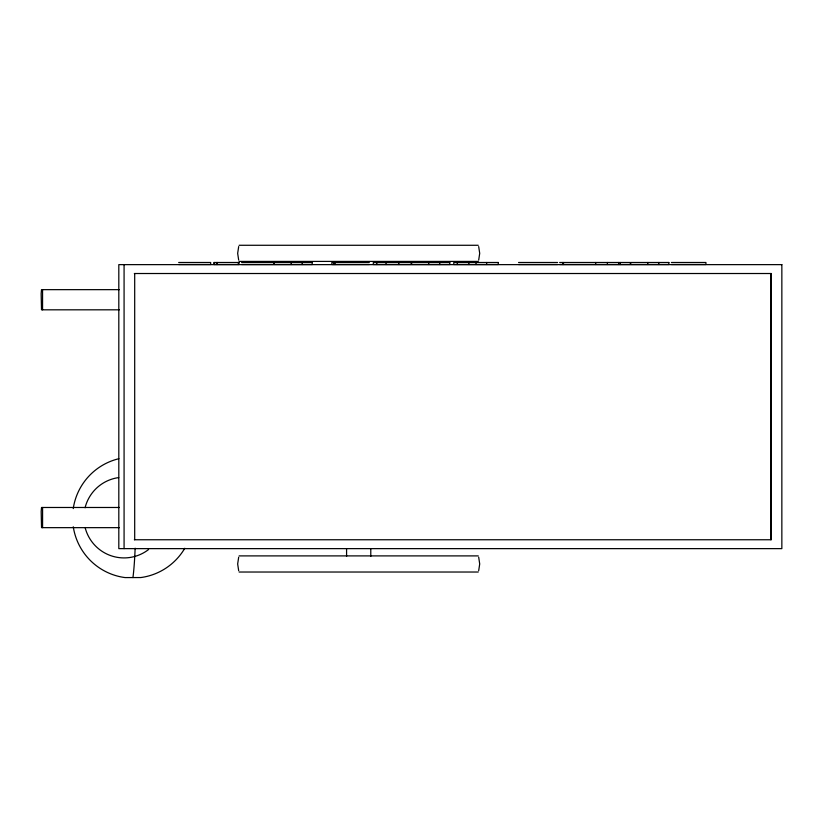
<?xml version="1.0" encoding="UTF-8"?>
<svg xmlns="http://www.w3.org/2000/svg" width="823" height="823" viewBox="0 0 823 823"><rect width="100%" height="100%" fill="white"/><g stroke="black" fill="none" stroke-linecap="round" stroke-linejoin="round"><path stroke-width="1.23" d="M238.68 246.581L237.662 253.34L238.68 260.109M238.68 557.192L237.662 563.961L238.68 570.73M478.688 260.109L479.706 253.34L478.688 246.581M478.688 570.73L479.706 563.961L478.688 557.192M42.559 309.818L42.559 289.655M42.58 527.656L42.58 507.482M239.123 245.275L478.245 245.275M239.123 261.416L478.245 261.416M178.673 262.486L210.678 262.486L210.678 264.502L178.673 264.502M241.612 262.486L273.617 262.486L273.617 264.502L241.612 264.502M369.311 262.486L331.854 262.486L331.854 264.502L369.311 264.502M518.552 262.486L557.582 262.486M559.65 262.486L630.295 262.486L630.295 264.502L559.65 264.502M671.393 262.486L705.928 262.486L705.928 264.502L671.393 264.502M518.552 264.502L557.582 264.502M134.334 273.514L771.244 273.514L771.244 539.754L134.334 539.754M119.325 289.655L41.5 289.655L41.15 293.688L41.5 309.818L119.325 309.818M119.356 507.482L41.531 507.482L41.181 511.515L41.531 527.656L119.356 527.656M239.123 555.895L478.245 555.895M239.123 572.026L478.245 572.026M770.894 273.514L770.894 539.754M658.822 262.486L658.822 264.502M647.835 262.486L647.835 264.502M620.213 262.486L620.213 264.502M618.649 262.486L618.649 264.502M607.384 262.486L607.384 264.502M595.718 262.486L595.718 264.502M563.488 262.486L563.488 264.502M562.685 262.486L562.685 264.502M486.65 262.486L486.65 264.502M476.023 262.486L476.023 264.502M468.894 262.486L468.894 264.502M457.279 262.486L457.279 264.502M439.739 262.486L439.739 264.502M428.742 262.486L428.742 264.502M398.836 262.486L398.836 264.502M386.038 262.486L386.038 264.502M376.821 262.486L376.821 264.502M370.782 548.715L370.782 556.43M346.576 548.715L346.576 556.43M335.084 262.486L335.084 264.502M334.261 262.486L334.261 264.502M333.582 262.486L333.582 264.502M302.154 262.486L302.154 264.502M291.157 262.486L291.157 264.502M238.361 262.486L238.361 264.502M217.365 262.486L217.365 264.502M216.747 262.486L216.747 264.502M214.464 262.486L214.464 264.502M134.694 273.514L134.694 539.754M124.078 264.636L124.078 548.632M135.137 548.2A71.426 6.224 89.9 0 1 132.945 577.561M148.572 549.538A40.337 40.183 -90 0 1 85.108 527.512M85.067 507.77A40.337 40.183 -90 0 1 118.738 477.587M184.794 548.262A60.511 60.274 -90 0 1 140.815 577.551L125.075 577.581A60.511 60.274 -90 0 1 73.268 526.771M73.237 508.583A60.511 60.274 -90 0 1 118.913 458.699M238.968 262.486L213.846 262.486L213.846 264.502L238.968 264.502L238.968 262.486M312.195 262.486L274.1 262.486L274.1 264.502L312.195 264.502L312.195 262.486M411.202 262.486L373.313 262.486L373.313 264.502L411.202 264.502L411.202 262.486M449.78 262.486L411.675 262.486L411.675 264.502L449.78 264.502L449.78 262.486M498.265 262.486L453.771 262.486L453.771 264.502L498.265 264.502L498.265 262.486M668.862 262.486L630.768 262.486L630.768 264.502L668.862 264.502L668.862 262.486M781.85 264.636L118.81 264.636L118.81 548.632L781.85 548.632L781.85 264.636"/></g></svg>
